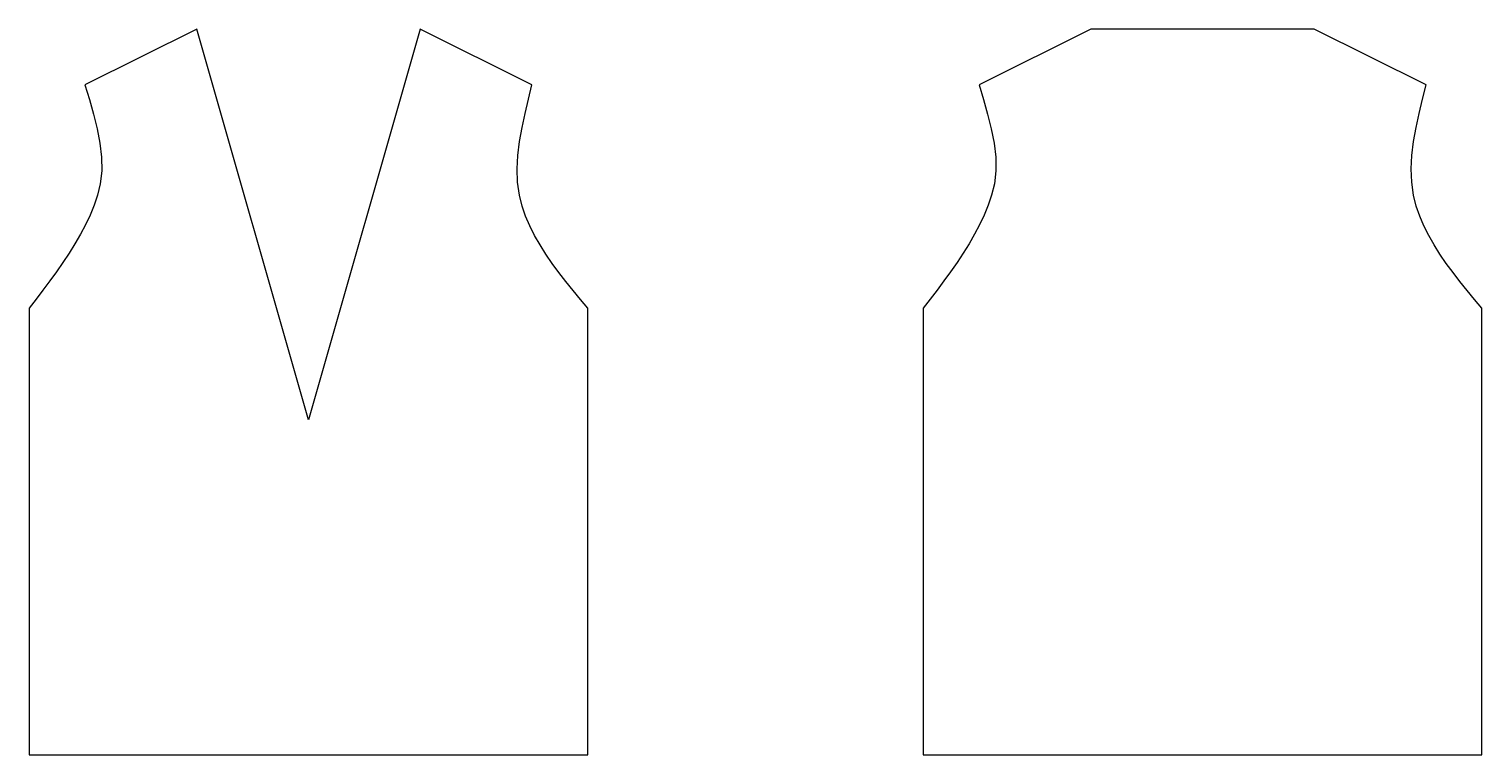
# Model space of a CAD drawing. Extents: x -1.6 to 6.72, y 1.28 to 5.44.
import ezdxf

# ---------------------------------------------------------------- set-up
doc = ezdxf.new("R2010")
doc.units = 0

msp = doc.modelspace()

# ---------------------------------------------------------------- linework, layer by layer
at = {"layer": '1', "color": 7, "linetype": 'CONTINUOUS'}
for p, q in [((4.48, 5.44), (3.84, 5.12)), ((5.76, 5.44), (4.48, 5.44)), ((6.4, 5.12), (5.76, 5.44)), ((3.52, 3.84), (3.52, 1.28)), ((6.72, 1.28), (6.72, 3.84)), ((3.52, 1.28), (6.72, 1.28))]:
    msp.add_line(p, q, dxfattribs=at)
at = {"layer": '1', "linetype": 'CONTINUOUS'}
for points in [[(3.84, 5.12, 0), (3.865559, 5.03561, 0), (3.889494, 4.951627, 0), (3.910182, 4.868454, 0), (3.926, 4.7865, 0), (3.935325, 4.706169, 0), (3.936533, 4.627867, 0), (3.928, 4.552, 0), (3.912, 4.488, 0), (3.892425, 4.430727, 0), (3.869436, 4.374308, 0), (3.843341, 4.318665, 0), (3.814452, 4.26372, 0), (3.783079, 4.209397, 0), (3.749532, 4.155617, 0), (3.714123, 4.102303, 0), (3.677161, 4.049376, 0), (3.638958, 3.996761, 0), (3.599823, 3.944378, 0), (3.560067, 3.89215, 0), (3.52, 3.84, 0)], [(6.72, 3.84, 0), (6.677537, 3.891021, 0), (6.635489, 3.942145, 0), (6.594268, 3.993476, 0), (6.554289, 4.045118, 0), (6.515967, 4.097174, 0), (6.479715, 4.149747, 0), (6.445947, 4.202941, 0), (6.415078, 4.25686, 0), (6.387521, 4.311607, 0), (6.36369, 4.367286, 0), (6.344, 4.424, 0), (6.328, 4.488, 0), (6.317823, 4.562206, 0), (6.315317, 4.638329, 0), (6.319386, 4.716096, 0), (6.328934, 4.795233, 0), (6.342865, 4.875466, 0), (6.360084, 4.956521, 0), (6.379494, 5.038123, 0), (6.4, 5.12, 0)]]:
    msp.add_polyline3d(points, dxfattribs=at)
at = {"layer": '2', "color": 7, "linetype": 'CONTINUOUS'}
for p, q in [((-0.64, 5.44), (-1.28, 5.12)), ((0, 3.2), (-0.64, 5.44)), ((0.64, 5.44), (0, 3.2)), ((1.28, 5.12), (0.64, 5.44)), ((-1.6, 3.84), (-1.6, 1.28)), ((1.6, 1.28), (1.6, 3.84)), ((-1.6, 1.28), (1.6, 1.28))]:
    msp.add_line(p, q, dxfattribs=at)
at = {"layer": '2', "linetype": 'CONTINUOUS'}
for points in [[(-1.28, 5.12, 0), (-1.254441, 5.03561, 0), (-1.230506, 4.951627, 0), (-1.209818, 4.868454, 0), (-1.194, 4.7865, 0), (-1.184675, 4.706169, 0), (-1.183467, 4.627867, 0), (-1.192, 4.552, 0), (-1.208, 4.488, 0), (-1.227575, 4.430727, 0), (-1.250564, 4.374308, 0), (-1.276659, 4.318665, 0), (-1.305548, 4.26372, 0), (-1.336921, 4.209397, 0), (-1.370468, 4.155617, 0), (-1.405877, 4.102303, 0), (-1.442839, 4.049376, 0), (-1.481042, 3.996761, 0), (-1.520177, 3.944378, 0), (-1.559933, 3.89215, 0), (-1.6, 3.84, 0)], [(1.6, 3.84, 0), (1.557537, 3.891021, 0), (1.515489, 3.942145, 0), (1.474268, 3.993476, 0), (1.434289, 4.045118, 0), (1.395967, 4.097174, 0), (1.359715, 4.149747, 0), (1.325947, 4.202941, 0), (1.295078, 4.25686, 0), (1.267521, 4.311607, 0), (1.24369, 4.367286, 0), (1.224, 4.424, 0), (1.208, 4.488, 0), (1.197823, 4.562206, 0), (1.195317, 4.638329, 0), (1.199386, 4.716096, 0), (1.208934, 4.795233, 0), (1.222865, 4.875466, 0), (1.240084, 4.956521, 0), (1.259494, 5.038123, 0), (1.28, 5.12, 0)]]:
    msp.add_polyline3d(points, dxfattribs=at)

doc.saveas('drawing.dxf')
